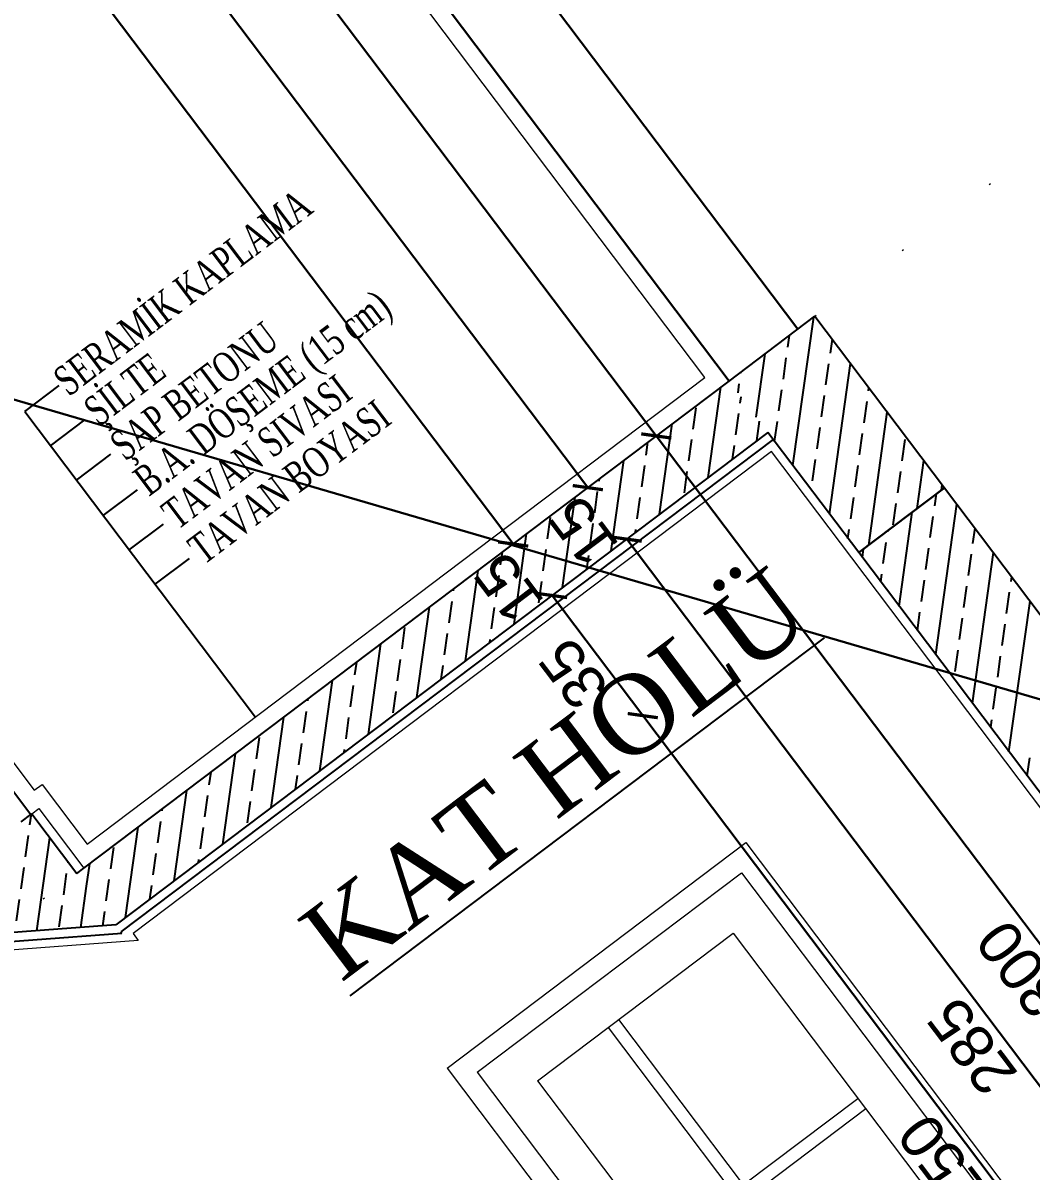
# Model space of a CAD drawing. Header units: millimetres. Extents: x 2232 to 85269, y -3593 to 5869.
# Drawn here: x 3949.9 to 4008.5, y 4291.4 to 4358.1 of the extents above; entities that cross this region are included whole.
import ezdxf

# ---------------------------------------------------------------- set-up
doc = ezdxf.new("R2010")
doc.units = ezdxf.units.MM
doc.linetypes.add('DOTX2', pattern=[0.5, 0, -0.5])
for name, color, linetype in [('DOĞRAMA', 33, 'Continuous'), ('poz', 1, 'Continuous'), ('Standart', 7, 'Continuous'), ('Yazi', 7, 'Continuous')]:
    doc.layers.add(name, color=color, linetype=linetype)
for name, color, linetype, lineweight in [('duvar', 232, 'Continuous', 30), ('iz', 1, 'DOTX2', 20), ('Kiris', 7, 'Continuous', 30), ('sıva iç', 21, 'Continuous', 0), ('ölçü iç', 170, 'Continuous', 9), ('ÖLÇÜ İÇ', 7, 'Continuous', 9)]:
    doc.layers.add(name, color=color, linetype=linetype, lineweight=lineweight)
doc.styles.get("Standard").update_dxf_attribs({"font": 'arial.ttf'})
doc.styles.add('Times roman', font='times.ttf')
doc.styles.add('UNIVCH', font='times.ttf', dxfattribs={"width": 0.7})
doc.dimstyles.new('zulay iç ölçü', dxfattribs={"dimtxt": 10, "dimasz": 5, "dimexe": 0.18, "dimexo": 0, "dimgap": 2, "dimtad": 3, "dimdec": 0, "dimzin": 0, "dimdsep": 46, "dimtxsty": 'Standard', "dimblk": 'ARCHTICK', "dimcen": 0.09, "dimse1": 1, "dimse2": 1, "dimadec": 0, "dimazin": 0, "dimtfac": 1, "dimtdec": 0, "dimtix": 1, "dimtofl": 0, "dimtmove": 0, "dimatfit": 3, "dimldrblk": 'ARCHTICK', "dimfxl": 1, "dimtolj": 1, "dimtzin": 0, "dimarcsym": 0})
pattern_1 = [(45, (0, 0), (-7.071067811865476, 7.071067811865476), []), (45, (7.071067800000001, 0), (-7.071067811865476, 7.071067811865476), [5, -2.5])]

# ---------------------------------------------------------------- blocks, each defined once
blk = doc.blocks.new('DFGDFG')
blk.add_polyline3d([(1063620.688907593, -436678.4240819652, -138060.7055664062), (1064618.23671323, -436970.1012819846, -138060.7055664062), (1064937.397390648, -438150.8314711888, -138060.7055664062), (1063811.863045788, -439338.9988231499, -138060.7055664062), (1062024.824390604, -438816.47907178, -138060.7055664062)])
blk = doc.blocks.new('IDE991Entity4343')
at = {"layer": 'Standart', "linetype": 'Continuous', "lineweight": -3}
h = blk.add_hatch(dxfattribs=at)
h.set_pattern_fill('ANSI33', color=171, scale=40, style=0)
h.set_pattern_definition(pattern_1)
h.paths.add_polyline_path([(935.9999656677246, 171.7303514480591), (963.0000114440918, 171.7303514480591), (963.0000114440918, 154.3403029441833), (989.9999618530273, 154.3403029441833), (989.9999618530273, 136.9502544403076), (1017.000007629395, 136.9502544403076), (1017.000007629395, 119.5601940155029), (1043.99995803833, 119.5601940155029), (1043.99995803833, 102.1701574325562), (1071.000003814697, 102.1701574325562), (1071.000003814697, 84.78009700775146), (1097.999954223633, 84.78009700775146), (1097.999954223633, 67.39004850387573), (1125, 67.39004850387573), (1125, 34.99999940395355), (909.0000152587891, 174.1204023361206), (909.0000152587891, 189.1203999519348), (935.9999656677246, 189.1203999519348)])
blk = doc.blocks.new('IDE991Entity4345')
at = {"layer": 'Standart', "linetype": 'Continuous', "lineweight": -3}
h = blk.add_hatch(dxfattribs=at)
h.set_pattern_fill('ANSI33', color=171, scale=40, style=0)
h.set_pattern_definition(pattern_1)
h.paths.add_polyline_path([(1314.999961853027, 34.99999940395355), (1125, 34.99999940395355), (1125, 50), (1314.999961853027, 50)])
blk = doc.blocks.new('IDE991Entity4855')
at = {"layer": 'Standart', "color": 134, "linetype": 'Continuous', "lineweight": -3}
blk.add_lwpolyline([(1124.732780456543, 104.8672199249268), (1124.732780456543, 67.39004850387573)], dxfattribs=at)
blk = doc.blocks.new('IDE991Entity5476')
at = {"layer": 'Standart', "color": 159, "linetype": 'Continuous', "lineweight": -3}
blk.add_lwpolyline([(1125, 67.39004850387573), (1125, 50)], dxfattribs=at)
blk = doc.blocks.new('IDE991Entity5480')
at = {"layer": 'Standart', "color": 159, "linetype": 'Continuous', "lineweight": -3}
blk.add_lwpolyline([(1125, 34.99999940395355), (909.0000152587891, 174.1204023361206)], dxfattribs=at)
blk = doc.blocks.new('IDE991Entity5497')
at = {"layer": 'Standart', "color": 159, "linetype": 'Continuous', "lineweight": -3}
blk.add_lwpolyline([(1314.999961853027, 34.99999940395355), (1125, 34.99999940395355)], dxfattribs=at)
blk = doc.blocks.new('IDE991Entity5498')
at = {"layer": 'Standart', "color": 159, "linetype": 'Continuous', "lineweight": -3}
blk.add_lwpolyline([(1125, 50), (1127.000045776367, 50)], dxfattribs=at)
blk = doc.blocks.new('IDE991Entity5499')
at = {"layer": 'Standart', "color": 159, "linetype": 'Continuous', "lineweight": -3}
blk.add_lwpolyline([(1127.000045776367, 50), (1239.999961853027, 50)], dxfattribs=at)
blk = doc.blocks.new('IDE991Entity5500')
at = {"layer": 'Standart', "color": 159, "linetype": 'Continuous', "lineweight": -3}
blk.add_lwpolyline([(1314.999961853027, 50), (1339.999961853027, 50)], dxfattribs=at)
blk = doc.blocks.new('IDE991Entity5507')
at = {"layer": 'Standart', "color": 159, "linetype": 'Continuous', "lineweight": -3}
blk.add_lwpolyline([(1314.999961853027, 0), (1314.999961853027, 34.99999940395355)], dxfattribs=at)
blk = doc.blocks.new('IDE991Entity5508')
at = {"layer": 'Standart', "color": 159, "linetype": 'Continuous', "lineweight": -3}
blk.add_lwpolyline([(1339.999961853027, 0), (1314.999961853027, 0)], dxfattribs=at)
blk = doc.blocks.new('IDE991Entity5682')
at = {"layer": 'Standart', "color": 163, "linetype": 'Continuous', "lineweight": 5}
blk.add_lwpolyline([(1125, 67.39004850387573), (1127.000045776367, 67.39004850387573)], dxfattribs=at)
blk = doc.blocks.new('IDE991Entity5683')
at = {"layer": 'Standart', "color": 163, "linetype": 'Continuous', "lineweight": 5}
blk.add_lwpolyline([(1127.000045776367, 67.39004850387573), (1127.000045776367, 50)], dxfattribs=at)
blk = doc.blocks.new('IDE991Entity5884')
at = {"layer": 'Standart', "color": 11, "linetype": 'Continuous', "lineweight": -3}
blk.add_lwpolyline([(1125, 32.99999940395353), (1125, 32.6210636129297)], dxfattribs=at)
blk = doc.blocks.new('IDE991Entity6641')
at = {"layer": 'Standart', "color": 159, "linetype": 'Continuous', "lineweight": -3}
blk.add_lwpolyline([(1121.904373168945, 67.39004850387573), (1124.732780456543, 67.39004850387573)], dxfattribs=at)
blk = doc.blocks.new('IDE991Entity6642')
at = {"layer": 'Standart', "color": 159, "linetype": 'Continuous', "lineweight": -3}
blk.add_lwpolyline([(1124.732780456543, 67.39004850387573), (1125, 67.39004850387573)], dxfattribs=at)
blk = doc.blocks.new('IDE991Entity6656')
at = {"layer": 'Standart', "color": 159, "linetype": 'Continuous', "lineweight": -3}
blk.add_lwpolyline([(1239.999961853027, 50), (1314.999961853027, 50)], dxfattribs=at)
blk = doc.blocks.new('IDE991Entity6757')
at = {"layer": 'Standart', "color": 11, "linetype": 'Continuous', "lineweight": -3}
blk.add_lwpolyline([(1089.999961853027, 55.16374765747668), (1125, 32.6210636129297)], dxfattribs=at)
blk = doc.blocks.new('TRRTYT')
at = {"layer": 'Standart', "linetype": 'Continuous', "lineweight": -3}
h = blk.add_hatch(dxfattribs=at)
h.set_pattern_fill('ANSI33', color=171, scale=40, style=0)
h.set_pattern_definition([(45, (1034515.633720305, -397430.9487564319), (-7.071067811865476, 7.071067811865476), []), (45, (1034522.704788105, -397430.9487564319), (-7.071067811865476, 7.071067811865476), [5, -2.5])])
h.paths.add_polyline_path([(1035855.633682158, -397430.9487564319), (1035830.633682158, -397430.9487564319), (1035830.633682158, -397380.9487564319), (1035855.633682158, -397380.9487564319)])
at = {"layer": 'Standart', "color": 171, "linetype": 'Continuous', "lineweight": -3}
for p, q in [((1035830.633682158, -397432.3853761031), (1035832.070301829, -397430.9487564318)), ((1035830.633682158, -397446.5275117269), (1035846.212437453, -397430.9487564318)), ((1035838.955993209, -397431.1341328521), (1035839.141369629, -397430.9487564319)), ((1035851.33036188, -397432.9018998049), (1035853.283505253, -397430.9487564318)), ((1035833.65269235, -397436.4374337111), (1035837.188226256, -397432.9018998051)), ((1035846.027061021, -397438.2052006639), (1035849.562594927, -397434.6696667579)), ((1035830.633682158, -397460.6696473507), (1035855.633682158, -397435.6696473507)), ((1035830.633682158, -397439.4564439031), (1035831.884925397, -397438.2052006641)), ((1035840.723760162, -397443.5085015228), (1035844.259294068, -397439.9729676169)), ((1035853.098128833, -397445.2762684759), (1035855.633682158, -397442.7407151504)), ((1035835.420459303, -397448.8118023818), (1035838.955993209, -397445.2762684758)), ((1035847.794827974, -397450.5795693348), (1035851.33036188, -397447.0440354288)), ((1035830.633682158, -397474.8117829745), (1035855.633682158, -397449.8117829745)), ((1035830.633682158, -397453.5985795269), (1035833.65269235, -397450.5795693347)), ((1035842.491527115, -397455.8828701937), (1035846.027061021, -397452.3473362878)), ((1035837.188226256, -397461.1861710527), (1035840.723760162, -397457.6506371467)), ((1035854.865895786, -397457.6506371467), (1035855.633682158, -397456.8828507743)), ((1035849.562594927, -397462.9539380056), (1035853.098128833, -397459.4184040996)), ((1035830.633682158, -397488.953918598), (1035855.633682158, -397463.953918598)), ((1035831.884925397, -397466.4894719116), (1035835.420459303, -397462.9539380057)), ((1035844.259294068, -397468.2572388645), (1035847.794827974, -397464.7217049586)), ((1035838.955993209, -397473.5605397235), (1035842.491527115, -397470.0250058175)), ((1035833.65269235, -397478.8638405824), (1035837.188226256, -397475.3283066765)), ((1035830.633682158, -397481.8828507744), (1035831.884925397, -397480.6316075354)), ((1035830.633682158, -397496.024986398), (1035833.65269235, -397493.005976206))]:
    blk.add_line(p, q, dxfattribs=at)
at = {"layer": 'Standart', "color": 159, "linetype": 'Continuous', "lineweight": -3}
blk.add_lwpolyline([(1035855.633682158, -397380.9487564319), (1035855.633682158, -397430.9487564319)], dxfattribs=at)
at = {"layer": 'Standart', "color": 11, "linetype": 'Continuous', "lineweight": -3}
blk.add_lwpolyline([(1035830.633682158, -397397.948757028), (1035640.633720305, -397397.948757028)], dxfattribs=at)
at = {"layer": 'Standart', "color": 159, "linetype": 'Continuous', "lineweight": -3}
blk.add_lwpolyline([(1035830.633682158, -397430.9487564319), (1035855.633682158, -397430.9487564319), (1035855.633682158, -397680.9487564319), (1035830.633682158, -397680.9487564319)], close=True, dxfattribs=at)
at = {"layer": 'Standart'}
for name in ['IDE991Entity4343', 'IDE991Entity5480', 'IDE991Entity4855', 'IDE991Entity6641', 'IDE991Entity6642', 'IDE991Entity5476', 'IDE991Entity5682', 'IDE991Entity5683', 'IDE991Entity6757', 'IDE991Entity4345', 'IDE991Entity5498', 'IDE991Entity5499', 'IDE991Entity6656', 'IDE991Entity5500', 'IDE991Entity5497', 'IDE991Entity5507', 'IDE991Entity5884', 'IDE991Entity5508']:
    blk.add_blockref(name, (1034515.633720305, -397430.9487564319), dxfattribs=at)
blk = doc.blocks.new('FGDGFDGDF')
at = {"layer": 'DOĞRAMA', "lineweight": 18}
for p, q in [((681226.9347933547, -207243.0857090014), (681226.9347933547, -207453.0857090014)), ((681226.9347933547, -207243.0857090014), (681313.9347933547, -207243.0857090014)), ((681313.9347933546, -207243.0857090023, -0.01952000665651821), (681313.9347933548, -207453.0857090014)), ((681313.934793355, -207243.0857090023, -0.01952000665651821), (681313.9347933547, -207453.0857090014)), ((681231.9347933547, -207248.0857090014), (681231.9347933547, -207453.0857090014)), ((681231.9347933547, -207248.0857090023), (681308.9347933547, -207248.0857090014)), ((681308.9347933547, -207248.0857090014), (681308.9347933547, -207453.0857090014)), ((681241.9347933547, -207258.0857090014), (681241.9347933547, -207443.0857090014, 0.02208200163841179)), ((681241.9347933547, -207258.0857090014), (681298.934793355, -207258.0857090014)), ((681262.5126624319, -207258.0857090014), (681262.5126624319, -207306.2523750015)), ((681265.5126624322, -207258.0857090014), (681265.5126624322, -207306.2523750015)), ((681298.9347933547, -207258.0857090014), (681298.9347933547, -207443.0857090014, 0.8770512618663848)), ((681241.9347933547, -207306.2523750015), (681262.5126624319, -207306.2523750015)), ((681265.5126624319, -207306.2523750015), (681298.9347933547, -207306.2523750015)), ((681241.9347933547, -207309.2523750015), (681262.5126624319, -207309.2523750015)), ((681262.5126624319, -207309.2523750015), (681262.5126624322, -207379.4424144965)), ((681262.5126624319, -207309.2523750015), (681262.5126624319, -207379.4424144965, 1.006855751218082)), ((681265.5126624322, -207309.2523750015), (681265.5126624322, -207379.4424144965)), ((681265.5126624319, -207309.2523750015), (681298.9347933547, -207309.2523750015)), ((681265.5126624322, -207309.2523750015), (681265.5126624322, -207379.4424144965, 1.006855751218082)), ((681302.3982423693, -207342.2163522695), (681302.3982423693, -207345.4805189338)), ((681303.3982423693, -207341.2163522695), (681304.8982423693, -207341.2163522695)), ((681305.8982423693, -207342.2163522695), (681305.8982423693, -207357.6584315519)), ((681293.374348559, -207345.4805189338), (681304.1466936932, -207345.4805189338)), ((681292.5743485589, -207346.2805189346), (681292.5743485589, -207346.680518934)), ((681293.374348559, -207347.4805189338), (681304.1466936932, -207347.4805189338)), ((681302.3982423693, -207347.4805189338), (681302.3982423693, -207357.6584315519)), ((681304.946693693, -207346.2805189346), (681304.946693693, -207346.680518934)), ((681298.9347933547, -207349.5879046987), (681298.9347933547, -207363.0856994814)), ((681303.8830107874, -207353.9143850677), (681303.8285200272, -207354.2588521116)), ((681304.4898423799, -207353.9143850677), (681304.5685080781, -207354.2588521116)), ((681303.3982423693, -207358.6584315519), (681304.8982423693, -207358.6584315519)), ((681308.9347933547, -207373.0856994814, -0.3123201436801469), (681308.9347933547, -207453.0857090014)), ((681241.9347933547, -207379.4424144956, -0.841221044305712), (681262.5126624322, -207379.4424144956, -0.841221044305712)), ((681241.9347933547, -207379.4424144965, -0.8412210445725492), (681262.5126624322, -207379.4424144965, -0.8412210445725492)), ((681265.5126624322, -207379.4424144956, -0.841221044305712), (681298.934793355, -207379.4424144956, -0.841221044305712)), ((681241.9347933547, -207384.4424144965, -0.8412210445725492), (681262.6585031739, -207384.4424144965, -0.8412210445725492)), ((681262.6585031739, -207384.4424144965, -0.8412210445725492), (681262.6585031739, -207443.0857090014)), ((681265.6585031741, -207384.4424144965, -0.8412210445725492), (681265.6585031741, -207443.0857090014)), ((681265.6585031741, -207384.4424144965, -0.8412210445725492), (681298.9347933547, -207384.4424144965, -0.8412210445725492)), ((681241.9347933547, -207443.0857090014), (681293.9347933547, -207443.0857090014)), ((681241.9347933547, -207443.0857090014), (681262.6585031739, -207443.0857090014)), ((681265.6585031739, -207443.0857090014), (681298.9347933547, -207443.0857090014)), ((681226.9347933547, -207453.0857090014), (681313.9347933545, -207453.0857090014)), ((681308.934793355, -207453.0857090014), (681226.9347933547, -207453.0857090014)), ((681231.9347933547, -207453.0857090014), (681226.9347933547, -207453.0857090014)), ((681226.9347933547, -207453.0857090014), (681313.9347933545, -207453.0857090014))]:
    blk.add_line(p, q, dxfattribs=at)
blk.add_lwpolyline([(681303.8285200272, -207354.2588521116, 0.01260725398986604), (681303.835305101, -207354.4575311108, 0.07244615062051121), (681303.8222584487, -207354.715416877, 0.07179483436389626), (681303.859480039, -207354.9733026423, 0.08315804954058911), (681303.9580302692, -207355.1759588499, 0.1463669721946121), (681304.0178688052, -207355.3212434784, 0.1325339850324439), (681304.1864265837, -207355.3667215812, 0.2336409027486269), (681304.2744012354, -207355.3212434784, 0.1066961393621381), (681304.4336256278, -207355.1759588499, 0.08315804954092257), (681304.532175858, -207354.9733026423, 0.07179483436399024), (681304.5693974483, -207354.715416877, 0.07253366248293663), (681304.5724674214, -207354.4575311108, 0.01261209955275848), (681304.5685080781, -207354.2588521116, 0.1148294274160931)], format="xyb", dxfattribs=at)
for centre, radius, start, end in [((681303.3982423693, -207342.2163522695), 1, 90, 180), ((681304.8982423693, -207342.2163522695), 1, 0, 90), ((681293.374348559, -207346.2805189346), 0.8, 90, 180), ((681304.1466936932, -207346.2805189346), 0.8, 0, 90), ((681293.374348559, -207346.680518934), 0.8, 180, 270), ((681304.1466936932, -207346.680518934), 0.8, 270, 0), ((681304.1852599923, -207353.1868713987), 0.4550884973109532, 341.5985663601015, 197.7892536388151), ((681303.251084436, -207353.74630635), 0.6538970630613713, 345.1054093892793, 40.00925154790188), ((681305.1217687314, -207353.74630635), 0.6538970630613713, 140.5174602413454, 194.8945906107207), ((681303.3982423693, -207357.6584315519), 1, 180, 270), ((681304.8982423693, -207357.6584315519), 1, 270, 0)]:
    blk.add_arc(centre, radius, start, end, dxfattribs=at)
blk = doc.blocks.new('_ArchTick')
at = {"color": 0, "linetype": 'ByBlock', "const_width": 0.15}
blk.add_lwpolyline([(-0.5, -0.5), (0.5, 0.5)], dxfattribs=at)
blk = doc.blocks.new('*D2466')
at = {"layer": 'Defpoints', "color": 0, "transparency": 16777216}
for p in [(661177.1623459392, -127428.5397315338), (661187.0000381448, -127778.5397315351), (661204.500038182, -127778.5397315351)]:
    blk.add_point(p, dxfattribs=at)
at = {"layer": 'ÖLÇÜ İÇ', "color": 0, "lineweight": -2, "transparency": 16777216}
blk.add_line((661204.500038182, -127428.5397315338), (661204.500038182, -127778.5397315351), dxfattribs=at)
at = {"layer": 'ÖLÇÜ İÇ', "color": 0, "lineweight": -2, "transparency": 16777216, "xscale": 5, "yscale": 5, "zscale": 5}
for p, rotation in [((661204.500038182, -127428.5397315338), 90), ((661204.500038182, -127778.5397315351), 270)]:
    blk.add_blockref('_ArchTick', p, dxfattribs=dict(at, rotation=rotation))
at = {"layer": 'ÖLÇÜ İÇ', "color": 0, "transparency": 16777216, "insert": (661197.5000381819, -127603.5397315346), "char_height": 10, "attachment_point": 5, "rotation": 90}
blk.add_mtext('\\A1;350', dxfattribs=at)
blk = doc.blocks.new('*D2467')
at = {"layer": 'Defpoints', "color": 0, "transparency": 16777216}
for p in [(661246.1868297075, -127378.539731534), (661246.1868297263, -127778.5397315351), (661246.1868297631, -127778.5397315351)]:
    blk.add_point(p, dxfattribs=at)
at = {"layer": 'ÖLÇÜ İÇ', "color": 0, "lineweight": -2, "transparency": 16777216}
blk.add_line((661246.1868297631, -127378.539731534), (661246.1868297631, -127778.5397315351), dxfattribs=at)
at = {"layer": 'ÖLÇÜ İÇ', "color": 0, "lineweight": -2, "transparency": 16777216, "xscale": 5, "yscale": 5, "zscale": 5}
for p, rotation in [((661246.1868297631, -127378.539731534), 90), ((661246.1868297631, -127778.5397315351), 270)]:
    blk.add_blockref('_ArchTick', p, dxfattribs=dict(at, rotation=rotation))
at = {"layer": 'ÖLÇÜ İÇ', "color": 0, "transparency": 16777216, "insert": (661239.186829763, -127578.5397315347), "char_height": 10, "attachment_point": 5, "rotation": 90}
blk.add_mtext('\\A1;400', dxfattribs=at)
blk = doc.blocks.new('*D2469')
at = {"layer": 'Defpoints', "color": 0, "transparency": 16777216}
for p in [(661178.8779617698, -127393.5397315438), (661226.2447709941, -127778.5397315351), (661226.2447710136, -127778.5397315351)]:
    blk.add_point(p, dxfattribs=at)
at = {"layer": 'ÖLÇÜ İÇ', "color": 0, "lineweight": -2, "transparency": 16777216}
blk.add_line((661226.2447710136, -127393.5397315438), (661226.2447710136, -127778.5397315351), dxfattribs=at)
at = {"layer": 'ÖLÇÜ İÇ', "color": 0, "lineweight": -2, "transparency": 16777216, "xscale": 5, "yscale": 5, "zscale": 5}
for p, rotation in [((661226.2447710136, -127393.5397315438), 90), ((661226.2447710136, -127778.5397315351), 270)]:
    blk.add_blockref('_ArchTick', p, dxfattribs=dict(at, rotation=rotation))
at = {"layer": 'ÖLÇÜ İÇ', "color": 0, "transparency": 16777216, "insert": (661219.2447710135, -127586.0397315396), "char_height": 10, "attachment_point": 5, "rotation": 90}
blk.add_mtext('\\A1;385', dxfattribs=at)
blk = doc.blocks.new('*D2470')
at = {"layer": 'Defpoints', "color": 0, "transparency": 16777216}
for p in [(661197.5000381448, -127778.539731534), (661197.5000381448, -127793.5397315338), (661204.5000381792, -127793.5397315338)]:
    blk.add_point(p, dxfattribs=at)
at = {"layer": 'ÖLÇÜ İÇ', "color": 0, "lineweight": -2, "transparency": 16777216}
for p, q in [((661204.5000381792, -127778.539731534), (661204.5000381792, -127773.539731534)), ((661204.5000381792, -127793.5397315338), (661204.5000381792, -127798.5397315338))]:
    blk.add_line(p, q, dxfattribs=at)
at = {"layer": 'ÖLÇÜ İÇ', "color": 0, "lineweight": -2, "transparency": 16777216, "xscale": 5, "yscale": 5, "zscale": 5}
for p, rotation in [((661204.5000381792, -127778.539731534), 270), ((661204.5000381792, -127793.5397315338), 90)]:
    blk.add_blockref('_ArchTick', p, dxfattribs=dict(at, rotation=rotation))
at = {"layer": 'ÖLÇÜ İÇ', "color": 0, "transparency": 16777216, "insert": (661197.5000381791, -127786.0397315341), "char_height": 10, "attachment_point": 5, "rotation": 90}
blk.add_mtext('\\A1;15', dxfattribs=at)
blk = doc.blocks.new('*D2471')
at = {"layer": 'Defpoints', "color": 0, "transparency": 16777216}
for p in [(661197.5000381448, -127793.5397315338), (661177.1623459392, -127828.5397315338), (661204.5000381797, -127828.5397315338)]:
    blk.add_point(p, dxfattribs=at)
at = {"layer": 'ÖLÇÜ İÇ', "color": 0, "lineweight": -2, "transparency": 16777216}
blk.add_line((661204.5000381797, -127793.5397315338), (661204.5000381797, -127828.5397315338), dxfattribs=at)
at = {"layer": 'ÖLÇÜ İÇ', "color": 0, "lineweight": -2, "transparency": 16777216, "xscale": 5, "yscale": 5, "zscale": 5}
for p, rotation in [((661204.5000381797, -127793.5397315338), 90), ((661204.5000381797, -127828.5397315338), 270)]:
    blk.add_blockref('_ArchTick', p, dxfattribs=dict(at, rotation=rotation))
at = {"layer": 'ÖLÇÜ İÇ', "color": 0, "transparency": 16777216, "insert": (661197.5000381796, -127811.039731534), "char_height": 10, "attachment_point": 5, "rotation": 90}
blk.add_mtext('\\A1;35', dxfattribs=at)
blk = doc.blocks.new('*D2472')
at = {"layer": 'Defpoints', "color": 0, "transparency": 16777216}
for p in [(661177.1623459392, -127828.5397315338), (661187.0000381448, -128078.5397315351), (661204.5000381815, -128078.5397315351)]:
    blk.add_point(p, dxfattribs=at)
at = {"layer": 'ÖLÇÜ İÇ', "color": 0, "lineweight": -2, "transparency": 16777216}
blk.add_line((661204.5000381815, -127828.5397315338), (661204.5000381815, -128078.5397315351), dxfattribs=at)
at = {"layer": 'ÖLÇÜ İÇ', "color": 0, "lineweight": -2, "transparency": 16777216, "xscale": 5, "yscale": 5, "zscale": 5}
for p, rotation in [((661204.5000381815, -127828.5397315338), 90), ((661204.5000381815, -128078.5397315351), 270)]:
    blk.add_blockref('_ArchTick', p, dxfattribs=dict(at, rotation=rotation))
at = {"layer": 'ÖLÇÜ İÇ', "color": 0, "transparency": 16777216, "insert": (661197.5000381814, -127953.5397315346), "char_height": 10, "attachment_point": 5, "rotation": 90}
blk.add_mtext('\\A1;250', dxfattribs=at)
blk = doc.blocks.new('*D2473')
at = {"layer": 'Defpoints', "color": 0, "transparency": 16777216}
for p in [(661246.1868297075, -127778.539731534), (661246.1868297263, -128078.5397315351), (661246.1868297626, -128078.5397315351)]:
    blk.add_point(p, dxfattribs=at)
at = {"layer": 'ÖLÇÜ İÇ', "color": 0, "lineweight": -2, "transparency": 16777216}
blk.add_line((661246.1868297626, -127778.539731534), (661246.1868297626, -128078.5397315351), dxfattribs=at)
at = {"layer": 'ÖLÇÜ İÇ', "color": 0, "lineweight": -2, "transparency": 16777216, "xscale": 5, "yscale": 5, "zscale": 5}
for p, rotation in [((661246.1868297626, -127778.539731534), 90), ((661246.1868297626, -128078.5397315351), 270)]:
    blk.add_blockref('_ArchTick', p, dxfattribs=dict(at, rotation=rotation))
at = {"layer": 'ÖLÇÜ İÇ', "color": 0, "transparency": 16777216, "insert": (661239.1868297625, -127928.5397315347), "char_height": 10, "attachment_point": 5, "rotation": 90}
blk.add_mtext('\\A1;300', dxfattribs=at)
blk = doc.blocks.new('*D2474')
at = {"layer": 'Defpoints', "color": 0, "transparency": 16777216}
for p in [(661220.9894966689, -127778.5397315351), (661178.8779617698, -127793.5397315438), (661226.2447710118, -127793.5397315438)]:
    blk.add_point(p, dxfattribs=at)
at = {"layer": 'ÖLÇÜ İÇ', "color": 0, "lineweight": -2, "transparency": 16777216}
for p, q in [((661226.2447710118, -127778.5397315351), (661226.2447710118, -127773.5397315351)), ((661226.2447710118, -127793.5397315438), (661226.2447710118, -127798.5397315438))]:
    blk.add_line(p, q, dxfattribs=at)
at = {"layer": 'ÖLÇÜ İÇ', "color": 0, "lineweight": -2, "transparency": 16777216, "xscale": 5, "yscale": 5, "zscale": 5}
for p, rotation in [((661226.2447710118, -127778.5397315351), 270), ((661226.2447710118, -127793.5397315438), 90)]:
    blk.add_blockref('_ArchTick', p, dxfattribs=dict(at, rotation=rotation))
at = {"layer": 'ÖLÇÜ İÇ', "color": 0, "transparency": 16777216, "insert": (661219.2447710116, -127786.0397315396), "char_height": 10, "attachment_point": 5, "rotation": 90}
blk.add_mtext('\\A1;15', dxfattribs=at)
blk = doc.blocks.new('*D2475')
at = {"layer": 'Defpoints', "color": 0, "transparency": 16777216}
for p in [(661178.8779617698, -127793.5397315438), (661226.2447709941, -128078.5397315351), (661226.2447710132, -128078.5397315351)]:
    blk.add_point(p, dxfattribs=at)
at = {"layer": 'ÖLÇÜ İÇ', "color": 0, "lineweight": -2, "transparency": 16777216}
blk.add_line((661226.2447710132, -127793.5397315438), (661226.2447710132, -128078.5397315351), dxfattribs=at)
at = {"layer": 'ÖLÇÜ İÇ', "color": 0, "lineweight": -2, "transparency": 16777216, "xscale": 5, "yscale": 5, "zscale": 5}
for p, rotation in [((661226.2447710132, -127793.5397315438), 90), ((661226.2447710132, -128078.5397315351), 270)]:
    blk.add_blockref('_ArchTick', p, dxfattribs=dict(at, rotation=rotation))
at = {"layer": 'ÖLÇÜ İÇ', "color": 0, "transparency": 16777216, "insert": (661219.244771013, -127936.0397315396), "char_height": 10, "attachment_point": 5, "rotation": 90}
blk.add_mtext('\\A1;285', dxfattribs=at)
blk = doc.blocks.new('DFGFDGHN')
at = {"layer": 'ÖLÇÜ İÇ'}
for base, p1, p2, picture, middle in [((661246.1868297631, -127778.5397315351), (661246.1868297072, -127378.539731534), (661246.1868297261, -127778.539731535), '*D2467', (661239.186829763, -127578.5397315347)), ((661204.500038182, -127778.5397315351), (661177.162345939, -127428.5397315337), (661187.0000381445, -127778.539731535), '*D2466', (661197.5000381819, -127603.5397315346)), ((661226.2447710118, -127793.5397315438), (661220.9894966687, -127778.539731535), (661178.8779617696, -127793.5397315437), '*D2474', (661219.2447710116, -127786.0397315396)), ((661204.5000381792, -127793.5397315338), (661197.5000381445, -127778.539731534), (661197.5000381445, -127793.5397315337), '*D2470', (661197.5000381791, -127786.0397315341)), ((661246.1868297626, -128078.5397315351), (661246.1868297072, -127778.539731534), (661246.1868297261, -128078.539731535), '*D2473', (661239.1868297625, -127928.5397315347)), ((661204.5000381797, -127828.5397315338), (661197.5000381445, -127793.5397315337), (661177.162345939, -127828.5397315337), '*D2471', (661197.5000381796, -127811.039731534)), ((661204.5000381815, -128078.5397315351), (661177.162345939, -127828.5397315337), (661187.0000381445, -128078.539731535), '*D2472', (661197.5000381814, -127953.5397315346))]:
    dim = blk.add_linear_dim(base=base, p1=p1, p2=p2, angle=90, dimstyle='zulay iç ölçü', dxfattribs=at)
    dim.commit()
    dim.dimension.update_dxf_attribs({"geometry": picture, "text_midpoint": middle})
for base, p1, p2, picture, middle in [((661226.2447710136, -127778.5397315351), (661178.8779617696, -127393.5397315437), (661226.2447709938, -127778.539731535), '*D2469', (661219.2447710135, -127586.0397315396)), ((661226.2447710132, -128078.5397315351), (661178.8779617696, -127793.5397315437), (661226.2447709938, -128078.539731535), '*D2475', (661219.244771013, -127936.0397315396))]:
    dim = blk.add_linear_dim(base=base, p1=p1, p2=p2, angle=90, dimstyle='zulay iç ölçü', override={"dimtmove": 1}, dxfattribs=at)
    dim.commit()
    dim.dimension.update_dxf_attribs({"geometry": picture, "text_midpoint": middle})
blk = doc.blocks.new('GHGFHGF')
at = {"layer": 'duvar'}
for points in [[(1294694.776613433, -410039.5425331259), (1294694.776613433, -410389.5425331259)], [(1294714.776613433, -410039.5425331259), (1294714.776613433, -410389.5425331259)]]:
    blk.add_lwpolyline(points, dxfattribs=at)
at = {"layer": 'iz', "ltscale": 50}
for points in [[(1294164.776608665, -410389.5425331259), (1294504.776618202, -410389.5425331259)], [(1294719.776580055, -410389.5425331259), (1294924.776599128, -410389.5425331259)]]:
    blk.add_lwpolyline(points, dxfattribs=at)
at = {"layer": 'poz'}
for p, q in [((1294559.7957341, -410296.5365058775), (1294559.7957341, -410385.5425331284)), ((1294559.7957341, -410296.5365058775), (1294569.7957341, -410296.5365058775)), ((1294559.7957341, -410306.5365058775), (1294569.7957341, -410306.5365058775)), ((1294559.7957341, -410316.5365058775), (1294569.7957341, -410316.5365058775)), ((1294559.7957341, -410326.8471426823), (1294569.7957341, -410326.8471426823)), ((1294559.7957341, -410336.8471426823), (1294569.7957341, -410336.8471426823)), ((1294559.7957341, -410346.8471426823), (1294569.7957341, -410346.8471426823))]:
    blk.add_line(p, q, dxfattribs=at)
at = {"layer": 'sıva iç'}
blk.add_lwpolyline([(1294690.776613433, -410043.5425331259), (1294690.776580055, -410043.5425331259), (1294690.776580055, -410010.5425426626), (1294508.776618202, -410010.5425426626), (1294508.776618202, -410014.0627374596), (1294475.533893492, -409993.5425331258), (1294173.776608665, -409993.5425331258), (1294173.776608665, -410107.8284370038), (1294293.853063883, -410131.6498685588), (1294396.967798635, -410199.1687623247), (1294471.967798635, -410248.278300788), (1294508.776618202, -410272.3804893254), (1294508.776618202, -410284.5595610859), (1294508.475496555, -410319.9367334509), (1294507.80234452, -410319.9367334509), (1294507.80234452, -410330.675313201), (1294508.509398658, -410330.675313201), (1294508.509398658, -410368.152484622), (1294510.776663978, -410368.152484622), (1294510.776663978, -410385.5425331259), (1294619.776580055, -410385.5425331259), (1294690.776613433, -410385.5425331259)], close=True, dxfattribs=at)
blk.add_lwpolyline([(1294692.776580055, -410687.5425331259), (1294692.776580055, -410439.5425331259), (1294692.776580055, -410408.5425337219), (1294506.776618202, -410408.5425337219), (1294506.776618202, -410410.588557274), (1294477.205535609, -410391.5425331259), (1294168.776608665, -410391.5425331259)], dxfattribs=at)
at = {"layer": 'Kiris'}
blk.add_blockref('FGDGFDGDF', (613319.2578878158, -203234.4568241271), dxfattribs=at)
at = {"layer": 'sıva iç'}
blk.add_blockref('TRRTYT', (258864.1428978967, -13008.59377669398), dxfattribs=at)
at = {"layer": 'ölçü iç', "lineweight": 30}
blk.add_blockref('DFGFDGHN', (633427.3820900171, -282611.0028015934), dxfattribs=at)
at = {"layer": 'Yazi', "style": 'UNIVCH', "width": 0.7}
for s, p in [('SERAMİK KAPLAMA', (1294569.949909108, -410300.0488742024)), ('ŞİLTE', (1294571.378143859, -410309.8664947422)), ('ŞAP BETONU', (1294571.378143859, -410319.9576847585)), ('B.A. DÖŞEME (15 cm)', (1294570.855007121, -410329.796992291)), ('TAVAN SIVASI', (1294571.378143859, -410339.9991421989)), ('TAVAN BOYASI', (1294571.378143859, -410350.1699176361))]:
    blk.add_text(s, height=6.998400000000001, dxfattribs=at).set_placement(p)
at = {"layer": 'Yazi', "style": 'Times roman'}
blk.add_text('%%UKAT HOLÜ', height=17.9914921875, dxfattribs=at).set_placement((1294538.373870668, -410446.9369709666))
blk = doc.blocks.new('RRRR')
at = {"layer": 'Kiris', "color": 18, "true_color": 0x000000}
blk.add_blockref('DFGDFG', (59854.18093192764, 0), dxfattribs=at)
at = {"layer": 'sıva iç', "rotation": 37.05267661197627}
blk.add_blockref('GHGFHGF', (-156760.2464743834, -889310.8432308563), dxfattribs=at)

msp = doc.modelspace()

# ---------------------------------------------------------------- block references
at = {"layer": 'ÖLÇÜ İÇ', "xscale": 0.25, "yscale": 0.25, "zscale": 0.25}
msp.add_blockref('RRRR', (-276957.0581597823, 113516.8452112793), dxfattribs=at)

doc.saveas('drawing.dxf')
